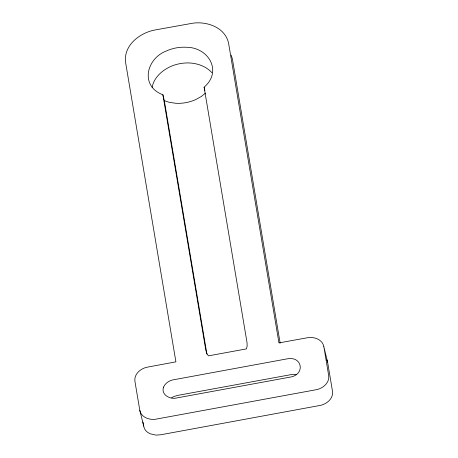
<?xml version="1.0" encoding="UTF-8"?>
<svg xmlns="http://www.w3.org/2000/svg" width="458" height="458" viewBox="0 0 458 458"><rect width="100%" height="100%" fill="white"/><g stroke="black" fill="none" stroke-linecap="round" stroke-linejoin="round"><path stroke-width="0.69" d="M152.136 87.449C153.768 77.786 161.806 70.641 170.319 66.65A38.123 33.783 -13.6 0 1 190.219 62.998C198.291 63.605 206.426 66.553 211.917 72.713M162.893 94.772L205.837 350.301L206.833 353.473L208.39 355.877L246.467 348.882L247.148 346.065L247.051 342.733L204.108 87.203C222.737 71.311 208.453 47.271 186.412 47.266A38.123 33.783 -13.6 0 0 166.512 50.918C146.302 58.498 139.753 86.104 162.893 94.772L164.319 100.674L206.907 354.091M205.539 93.1L201.446 96.415L195.646 99.621A38.123 33.783 -13.6 0 1 175.746 103.273L169.248 102.329L164.319 100.674M171.601 397.779L173.765 396.582L177.406 395.454L292.015 374.455L296.36 374.661M323.795 346.425C322.26 339.097 313.438 336.372 306.866 337.849L278.951 342.916L228.599 43.315C225.096 26.57 204.932 20.335 189.898 23.719L155.531 29.885C140.2 32.495 123.448 45.107 125.561 62.242L175.906 361.843L148.014 367.03C141.276 368.032 133.971 373.671 134.892 381.125L139.816 410.437L144.35 428.476L145.701 430.566L147.619 432.341L150.018 433.726L155.829 435.1L160.563 434.808L319.403 405.565C326.142 404.563 333.447 398.924 332.525 391.47L327.602 362.158L323.795 346.425L328.724 375.737C329.623 382.625 323.291 387.978 317.171 389.54L155.176 419.299C148.964 420.032 141.178 417.209 139.816 410.437M231.164 55.092L232.406 59.048L280.147 343.139M326.875 359.851L327.602 362.158M204.108 87.203L204.903 90.478M142.919 421.978L143.623 426.169M163.529 387.147C160.741 394.739 170.221 399.782 176.668 397.962L290.011 377.14C305.492 374.85 302.555 355.608 286.943 358.9L172.351 380.003C168.613 381.05 165.04 383.455 163.529 387.147"/></g></svg>
